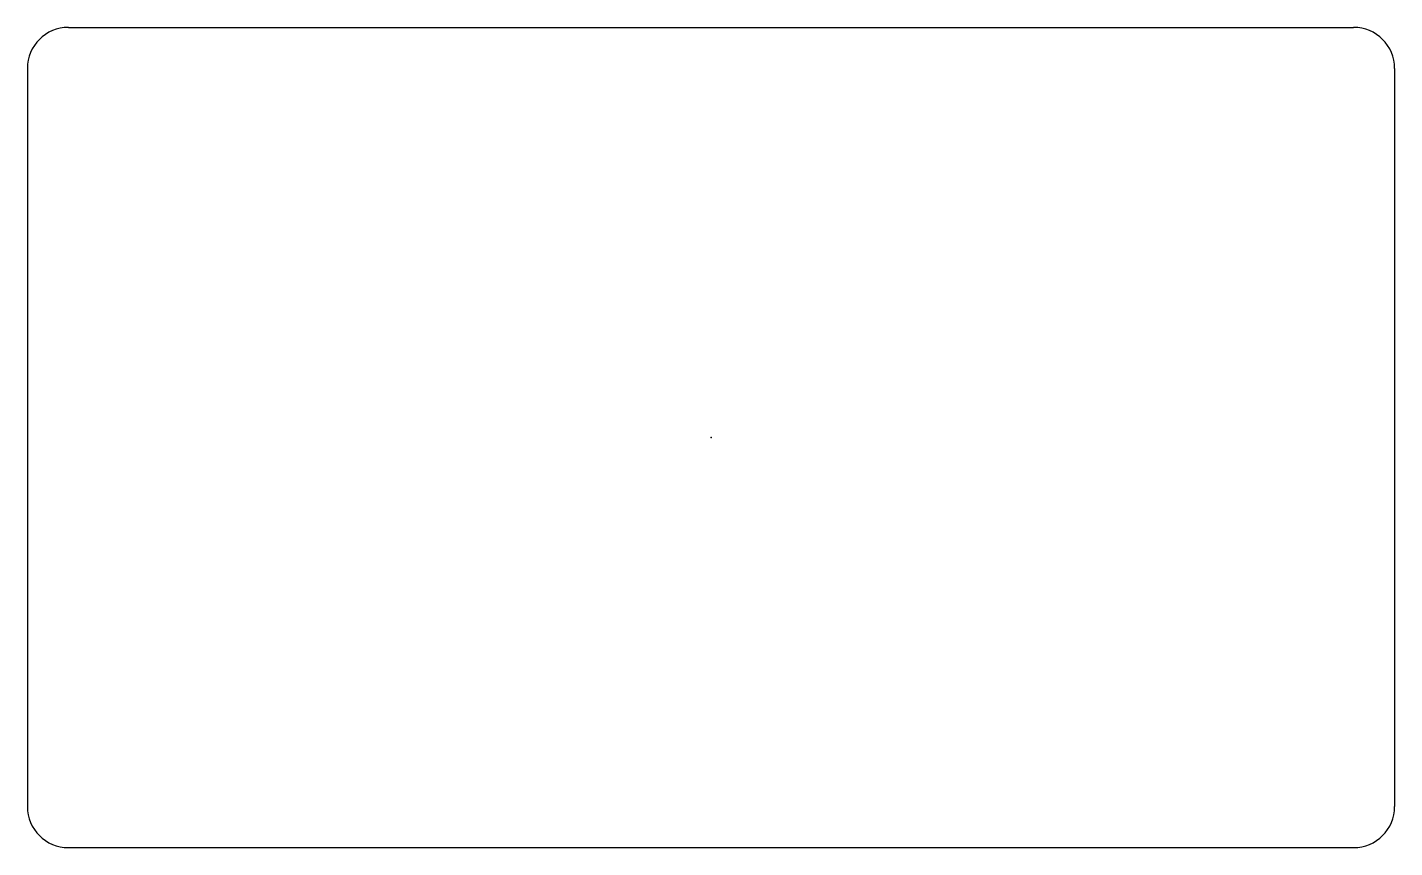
# Model space of a CAD drawing. Header units: millimetres. Extents: x -50 to 50, y -30 to 30.
import ezdxf

# ---------------------------------------------------------------- set-up
doc = ezdxf.new("R2010")
doc.units = ezdxf.units.MM
doc.header["$PDSIZE"] = -1

msp = doc.modelspace()

# ---------------------------------------------------------------- linework, layer by layer
at = {"color": 7, "linetype": 'Continuous'}
for p, q in [((-47, 30), (47, 30)), ((-50, 27), (-50, -27)), ((50, 27), (50, -27)), ((-47, -30), (47, -30))]:
    msp.add_line(p, q, dxfattribs=at)
for centre, start, end in [((-47, 27), 90, 180), ((47, 27), 0, 90), ((-47, -27), 180, 270), ((47, -27), 270, 0)]:
    msp.add_arc(centre, 3, start, end, dxfattribs=at)
msp.add_point((0, 0), dxfattribs=at)

doc.saveas('drawing.dxf')
